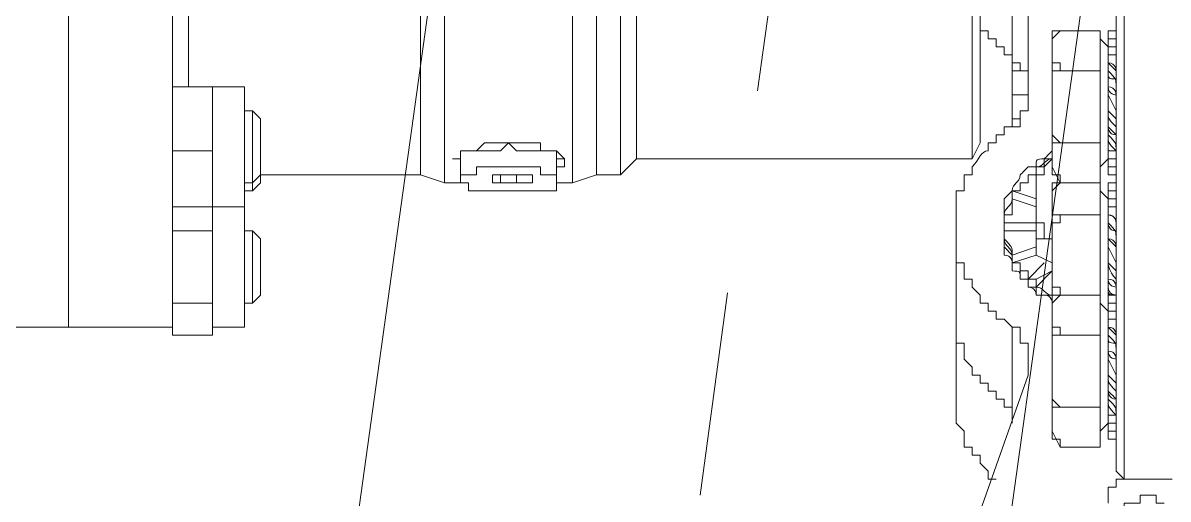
# Model space of a CAD drawing. Header units: millimetres. Extents: x 25083 to 52777, y 24772 to 45779.
# Drawn here: x 49482.3 to 49535.5, y 36118.7 to 36140.8 of the extents above; entities that cross this region are included whole.
import ezdxf

# ---------------------------------------------------------------- set-up
doc = ezdxf.new("R2010")
doc.units = ezdxf.units.MM
doc.layers.add('小车', color=7, linetype='Continuous')

# ---------------------------------------------------------------- blocks, each defined once
blk = doc.blocks.new('zw$D2F4')
at = {"color": 7, "lineweight": 5}
for points in [[(643.565, 336.451), (643.565, 239.155)], [(643.194, 336.08), (643.194, 239.527)], [(594.546, 329.395), (594.546, 246.211)], [(599.373, 246.211), (599.373, 329.395)], [(612, 322.711), (612, 252.895)], [(617.941, 252.895), (617.941, 322.711)], [(610.886, 253.267), (610.886, 321.968)], [(619.055, 321.968), (619.055, 253.267)], [(620.17, 253.267), (620.17, 321.968)], [(620.912, 321.597), (620.912, 254.01)], [(636.509, 254.01), (636.509, 321.597)], [(636.881, 254.752), (636.881, 320.854)], [(638.366, 258.837), (638.366, 266.636)], [(600.116, 265.522), (600.116, 257.352)], [(639.109, 265.15), (639.109, 256.609)], [(636.881, 259.951), (637.252, 259.951), (637.252, 259.58), (637.623, 259.58), (637.623, 259.209), (637.995, 259.209), (637.995, 258.837), (638.366, 258.837)], [(640.223, 259.58), (640.594, 259.951)], [(640.223, 259.209), (640.223, 259.951), (640.594, 259.951)], [(640.223, 259.58), (640.223, 253.638)], [(640.594, 259.951), (642.451, 259.951)], [(642.451, 252.895), (642.451, 259.951)], [(642.822, 259.209), (642.451, 259.58)], [(642.822, 259.951), (642.822, 259.58)], [(642.822, 253.267), (642.822, 259.951)], [(642.822, 259.951), (642.822, 259.58)], [(642.822, 259.951), (642.822, 259.58)], [(642.822, 259.58), (642.822, 259.209)], [(642.822, 259.58), (642.822, 259.209), (643.194, 259.209)], [(642.822, 259.58), (643.194, 259.58)], [(642.822, 259.58), (643.194, 259.58)], [(640.594, 258.094), (640.594, 258.466), (640.223, 258.466), (640.223, 259.209)], [(642.822, 259.209), (642.822, 258.837)], [(642.822, 259.209), (642.822, 258.837), (643.194, 258.837), (643.194, 258.466)], [(642.822, 259.209), (642.822, 258.837), (643.194, 258.837), (643.194, 258.466)], [(642.822, 259.209), (643.194, 259.209)], [(638.366, 258.837), (638.366, 258.466), (638.737, 258.466), (638.737, 258.094), (639.109, 258.094), (639.109, 257.723)], [(638.737, 258.466), (638.366, 258.466)], [(638.366, 255.495), (638.366, 258.466)], [(638.737, 258.094), (638.366, 258.094)], [(640.223, 256.609), (640.223, 258.094), (640.594, 258.094)], [(640.594, 258.094), (642.451, 258.094)], [(601.23, 257.352), (599.373, 257.352)], [(599.373, 257.352), (599.373, 255.866)], [(602.716, 257.352), (601.23, 257.352)], [(601.23, 257.352), (601.23, 246.211)], [(601.23, 257.352), (601.23, 255.866)], [(602.716, 246.211), (602.716, 257.352)], [(639.109, 256.98), (638.366, 256.98)], [(642.822, 256.98), (643.194, 256.238)], [(642.822, 256.98), (643.194, 256.238)], [(638.366, 255.495), (638.737, 255.495), (638.737, 256.238), (639.109, 256.238), (639.109, 256.609)], [(640.594, 254.752), (640.223, 255.124), (640.223, 256.609)], [(642.822, 256.609), (642.822, 256.238)], [(643.194, 256.609), (643.194, 256.238)], [(599.373, 255.866), (599.373, 254.381)], [(601.23, 255.866), (601.23, 254.381)], [(602.716, 256.238), (603.087, 256.238)], [(603.458, 255.866), (603.087, 256.238)], [(603.087, 252.524), (603.087, 256.238)], [(603.458, 252.895), (603.458, 255.866)], [(638.737, 255.866), (638.366, 255.866)], [(643.194, 255.495), (643.194, 255.866)], [(637.252, 254.381), (637.252, 254.752), (637.623, 254.752), (637.623, 255.124), (637.995, 255.124), (637.995, 255.495), (638.366, 255.495)], [(601.23, 254.381), (599.373, 254.381)], [(599.373, 254.381), (599.373, 252.895)], [(601.23, 254.381), (601.23, 252.895)], [(612.371, 254.01), (612.742, 254.01), (612.742, 254.381)], [(612.742, 254.381), (613.485, 254.381), (613.856, 254.752), (614.97, 254.752)], [(612.742, 254.381), (612.742, 254.01)], [(613.485, 254.381), (612.742, 254.381), (612.742, 254.01)], [(614.97, 254.752), (614.599, 254.381), (613.485, 254.381)], [(616.456, 254.381), (615.342, 254.381), (614.97, 254.752)], [(614.97, 254.752), (616.456, 254.752), (616.456, 254.381), (617.199, 254.381)], [(617.199, 254.01), (617.199, 254.381), (616.456, 254.381)], [(617.199, 254.381), (617.199, 254.01)], [(617.199, 254.381), (617.57, 254.01)], [(636.881, 254.752), (636.509, 254.01)], [(640.223, 254.01), (640.223, 254.752), (640.594, 254.752)], [(640.594, 254.752), (642.451, 254.752)], [(642.822, 254.381), (643.194, 254.381), (643.194, 254.01)], [(642.822, 254.381), (642.822, 254.01), (643.194, 254.01)], [(643.194, 254.381), (643.194, 254.752)], [(612.742, 253.638), (612.742, 254.01), (612.371, 254.01)], [(612.742, 252.895), (612.742, 254.01)], [(617.199, 252.895), (617.199, 254.01)], [(617.57, 254.01), (617.57, 253.638), (617.199, 253.638)], [(617.57, 254.01), (617.199, 254.01)], [(620.912, 254.01), (620.17, 253.267)], [(636.509, 254.01), (620.912, 254.01)], [(640.223, 254.01), (639.852, 254.01), (639.852, 253.638), (639.48, 253.638)], [(639.48, 252.153), (639.48, 253.267), (639.852, 253.267), (639.852, 253.638), (640.223, 254.01)], [(640.223, 253.638), (640.223, 254.01)], [(642.822, 254.01), (642.451, 253.638)], [(642.822, 254.01), (643.194, 254.01), (643.194, 253.638)], [(642.822, 254.01), (642.822, 253.638), (643.194, 253.638)], [(603.458, 253.267), (603.087, 252.895)], [(610.886, 253.267), (603.458, 253.267)], [(610.886, 253.267), (612, 252.895)], [(612.742, 252.895), (612.742, 253.267), (613.485, 253.267), (613.485, 253.638), (613.856, 253.638), (614.97, 253.638)], [(614.599, 253.267), (614.228, 253.267)], [(614.228, 253.267), (614.228, 252.895)], [(614.599, 253.267), (614.599, 252.895)], [(614.97, 253.267), (614.599, 253.267)], [(614.97, 253.638), (616.456, 253.638), (616.456, 253.267), (617.199, 253.267), (617.199, 252.895)], [(615.342, 253.267), (614.97, 253.267)], [(615.342, 253.267), (615.342, 252.895)], [(615.713, 253.267), (615.342, 253.267)], [(616.085, 253.267), (615.713, 253.267)], [(616.085, 252.895), (616.085, 253.267)], [(619.055, 253.267), (617.941, 252.895)], [(620.17, 253.267), (619.055, 253.267)], [(635.767, 251.039), (635.767, 252.524), (636.138, 252.524), (636.138, 253.267), (636.509, 253.267), (636.509, 253.638)], [(638.366, 252.524), (638.737, 252.524), (638.737, 252.895), (639.109, 252.895), (639.109, 253.267)], [(639.109, 253.267), (639.48, 253.267)], [(639.48, 249.553), (639.48, 253.638)], [(640.223, 253.638), (640.594, 252.895)], [(640.594, 252.895), (640.594, 253.267), (640.223, 253.267), (640.223, 253.638)], [(642.822, 253.638), (643.194, 253.638), (643.194, 253.267)], [(642.822, 253.638), (643.194, 253.638)], [(643.194, 253.267), (643.194, 253.638)], [(599.373, 252.895), (599.373, 251.781)], [(601.23, 252.895), (601.23, 251.781)], [(602.716, 252.895), (603.087, 252.895)], [(603.458, 252.895), (603.087, 252.524)], [(612.742, 252.895), (612, 252.895)], [(614.97, 252.524), (613.114, 252.524), (613.114, 252.895), (612.742, 252.895)], [(614.228, 252.895), (614.599, 252.895)], [(614.228, 252.895), (614.599, 252.895)], [(614.599, 252.895), (614.97, 252.895)], [(614.599, 252.895), (614.97, 252.895)], [(617.199, 252.895), (617.199, 252.524), (616.456, 252.524), (616.085, 252.524), (614.97, 252.524)], [(614.97, 252.895), (615.342, 252.895)], [(614.97, 252.895), (615.342, 252.895)], [(615.342, 252.895), (616.085, 252.895)], [(615.342, 252.895), (616.085, 252.895)], [(617.941, 252.895), (617.199, 252.895)], [(640.223, 252.524), (640.594, 252.895)], [(640.223, 252.153), (640.223, 252.895), (640.594, 252.895)], [(640.594, 252.895), (642.451, 252.895)], [(640.594, 252.895), (642.451, 252.895)], [(642.451, 240.641), (642.451, 252.895)], [(642.822, 241.012), (642.822, 252.895)], [(642.822, 252.895), (642.822, 252.524)], [(643.194, 252.895), (643.194, 252.524)], [(602.716, 252.524), (603.087, 252.524)], [(638.366, 252.524), (637.995, 252.153), (637.995, 251.039)], [(637.995, 251.039), (637.995, 251.41), (638.366, 251.41), (638.366, 252.153)], [(639.48, 252.153), (638.366, 252.524)], [(638.366, 252.153), (639.48, 251.781)], [(638.366, 252.153), (639.48, 251.781)], [(640.223, 250.296), (639.852, 250.296), (639.852, 251.039), (639.48, 251.039), (639.48, 251.781), (639.48, 252.153)], [(640.223, 252.524), (640.223, 241.383)], [(640.594, 251.41), (640.223, 251.41), (640.223, 252.153)], [(642.822, 252.153), (642.451, 252.524)], [(642.822, 252.524), (642.822, 252.153)], [(642.822, 252.524), (642.822, 252.153), (643.194, 252.153)], [(642.822, 252.524), (643.194, 252.524)], [(642.822, 252.524), (643.194, 252.524)], [(642.822, 252.524), (642.822, 252.153), (643.194, 252.153)], [(642.822, 252.153), (642.822, 251.781)], [(642.822, 252.153), (642.822, 251.781), (643.194, 251.781)], [(642.822, 252.153), (642.822, 251.781), (643.194, 251.781), (643.194, 251.41)], [(601.23, 251.781), (599.373, 251.781)], [(601.23, 251.781), (599.373, 251.781)], [(602.716, 251.781), (601.23, 251.781)], [(599.373, 251.41), (599.373, 250.667)], [(601.23, 251.41), (601.23, 250.667)], [(640.223, 249.553), (640.223, 251.039), (640.594, 251.039), (640.594, 251.41)], [(640.594, 251.41), (642.451, 251.41)], [(601.23, 250.667), (599.373, 250.667)], [(599.373, 250.667), (599.373, 249.182)], [(601.23, 250.667), (601.23, 249.182)], [(602.716, 250.667), (603.087, 250.667)], [(603.458, 250.296), (603.087, 250.667)], [(603.087, 247.325), (603.087, 250.667)], [(635.767, 243.24), (635.767, 251.039)], [(638.366, 246.211), (637.995, 246.582), (637.623, 246.582), (637.623, 246.954), (637.252, 246.954), (637.252, 247.325), (636.881, 247.325), (636.881, 247.696), (636.509, 248.068), (636.509, 248.439), (636.138, 248.439), (636.138, 249.182), (635.767, 249.182), (635.767, 251.039)], [(637.995, 251.039), (639.48, 251.039)], [(639.48, 251.039), (637.995, 251.039)], [(637.995, 251.039), (637.995, 249.553)], [(639.48, 250.667), (637.995, 250.667)], [(640.223, 250.296), (639.48, 250.296), (639.48, 250.667)], [(643.194, 250.667), (643.194, 250.296)], [(603.458, 247.696), (603.458, 250.296)], [(637.995, 250.296), (637.995, 249.925), (638.366, 249.553), (638.366, 249.182)], [(638.366, 249.553), (639.48, 249.925)], [(639.48, 249.925), (638.366, 249.553)], [(638.366, 249.182), (639.48, 249.553)], [(638.737, 248.811), (638.737, 249.182), (638.366, 249.182), (638.366, 249.553)], [(638.737, 248.811), (638.737, 249.182), (638.366, 249.182), (638.366, 249.553)], [(640.223, 249.182), (639.48, 249.553)], [(640.594, 247.696), (640.594, 248.068), (640.223, 248.068), (640.223, 249.553)], [(642.822, 249.925), (643.194, 249.182)], [(642.822, 249.925), (643.194, 249.182)], [(642.822, 249.925), (642.822, 249.553)], [(642.822, 249.553), (642.822, 249.182)], [(643.194, 249.925), (643.194, 249.553)], [(643.194, 249.553), (643.194, 249.182)], [(599.373, 249.182), (599.373, 247.325)], [(601.23, 249.182), (601.23, 247.325)], [(639.109, 248.439), (639.109, 248.811), (638.737, 248.811), (638.737, 249.182), (638.366, 249.182)], [(639.852, 249.182), (639.109, 248.439)], [(639.109, 248.439), (638.737, 248.439), (638.737, 248.811)], [(639.109, 248.439), (638.737, 248.439), (638.737, 248.811)], [(639.48, 248.068), (640.223, 248.811)], [(639.48, 248.439), (640.223, 248.811)], [(643.194, 248.439), (643.194, 248.811)], [(639.48, 247.696), (639.48, 248.068), (639.109, 248.068)], [(601.23, 247.325), (599.373, 247.325)], [(599.373, 247.325), (599.373, 246.582)], [(601.23, 247.325), (601.23, 246.582)], [(602.716, 247.325), (603.087, 247.325)], [(603.458, 247.696), (603.087, 247.325)], [(640.223, 247.325), (640.594, 247.696)], [(640.223, 247.325), (640.223, 247.696), (640.594, 247.696)], [(640.223, 246.954), (640.223, 247.696), (640.594, 247.696)], [(640.594, 247.696), (642.451, 247.696)], [(640.594, 247.696), (642.451, 247.696)], [(642.822, 246.954), (642.451, 247.325)], [(642.822, 247.696), (642.822, 247.325)], [(642.822, 247.696), (642.822, 247.325)], [(642.822, 247.696), (642.822, 247.325)], [(642.822, 247.325), (642.822, 246.954)], [(642.822, 247.325), (642.822, 246.954), (643.194, 246.954)], [(642.822, 247.325), (643.194, 247.325)], [(642.822, 247.325), (643.194, 247.325)], [(643.194, 247.325), (643.194, 246.954)], [(635.767, 246.954), (635.767, 245.468), (636.138, 245.468), (636.138, 244.726), (636.509, 244.354), (636.509, 243.983), (636.881, 243.983), (636.881, 243.611), (637.252, 243.611), (637.252, 243.24), (637.623, 243.24), (637.623, 242.869), (637.995, 242.869), (637.995, 242.497), (638.366, 242.497)], [(640.594, 245.84), (640.594, 246.211), (640.223, 246.211), (640.223, 246.954)], [(642.822, 246.954), (642.822, 246.582)], [(642.822, 246.954), (642.822, 246.582), (643.194, 246.582), (643.194, 246.211)], [(642.822, 246.954), (643.194, 246.954)], [(599.373, 246.582), (599.373, 246.211)], [(601.23, 246.582), (601.23, 246.211)], [(642.822, 246.582), (643.194, 246.582), (643.194, 246.211)], [(599.373, 246.211), (590.089, 246.211)], [(599.373, 246.211), (599.373, 245.84)], [(599.373, 246.211), (599.373, 245.84)], [(601.23, 245.84), (599.373, 245.84)], [(602.716, 246.211), (601.23, 246.211)], [(601.23, 246.211), (601.23, 245.84)], [(601.23, 246.211), (601.23, 245.84)], [(636.138, 244.726), (636.138, 245.468), (635.767, 245.468), (635.767, 246.211)], [(638.366, 241.755), (638.366, 246.211)], [(639.109, 245.097), (639.109, 245.468), (638.737, 245.468), (638.737, 246.211), (638.366, 246.211)], [(640.223, 244.354), (640.223, 245.84), (640.594, 245.84)], [(640.594, 245.84), (642.451, 245.84)], [(642.822, 245.84), (642.822, 245.468)], [(637.252, 243.611), (636.881, 243.611), (636.881, 243.983), (636.509, 243.983), (636.509, 244.354), (636.138, 244.726)], [(639.109, 245.097), (639.109, 243.983)], [(642.822, 244.726), (643.194, 243.983)], [(642.822, 244.726), (643.194, 243.983)], [(640.594, 242.497), (640.223, 242.869), (640.223, 244.354)], [(642.822, 244.354), (642.822, 243.983)], [(643.194, 244.354), (643.194, 243.983)], [(636.881, 237.67), (639.109, 243.983)], [(638.366, 242.497), (637.995, 242.497), (637.995, 242.869), (637.623, 242.869), (637.623, 243.24), (637.252, 243.24), (637.252, 243.611)], [(643.194, 243.24), (643.194, 243.611)], [(635.767, 243.24), (635.767, 241.755), (636.138, 241.383), (636.138, 240.641), (636.509, 240.641), (636.509, 240.269), (636.881, 240.269), (636.881, 239.898), (637.252, 239.527), (637.252, 239.155), (637.623, 239.155)], [(640.223, 241.755), (640.223, 242.497), (640.594, 242.497)], [(640.594, 242.497), (642.451, 242.497)], [(642.822, 242.126), (643.194, 242.126), (643.194, 241.755)], [(642.822, 242.126), (642.822, 241.755), (643.194, 241.755)], [(643.194, 242.126), (643.194, 242.497)], [(640.223, 241.383), (640.223, 241.755)], [(642.822, 241.755), (642.451, 241.383)], [(642.822, 241.755), (643.194, 241.755), (643.194, 241.383)], [(642.822, 241.755), (642.822, 241.383), (643.194, 241.383)], [(640.223, 241.383), (640.594, 240.641)], [(640.594, 240.641), (640.594, 241.012), (640.223, 241.012), (640.223, 241.383)], [(642.822, 241.383), (643.194, 241.383), (643.194, 241.012)], [(642.822, 241.383), (643.194, 241.383)], [(642.822, 241.383), (642.822, 241.012)], [(643.194, 241.012), (643.194, 241.383)], [(643.194, 241.383), (643.194, 241.012)], [(640.594, 240.641), (642.451, 240.641)], [(643.565, 239.155), (643.194, 239.527)], [(643.565, 239.155), (643.194, 239.155), (643.194, 238.784), (642.822, 238.784), (642.822, 238.041)], [(643.565, 239.155), (645.793, 239.155)], [(643.194, 237.67), (643.565, 237.67), (643.565, 238.041), (644.308, 238.041), (644.308, 238.412), (644.679, 238.412), (645.051, 238.412), (645.051, 238.041), (645.422, 238.041)]]:
    blk.add_lwpolyline(points, dxfattribs=at)
for points in [[(642.822, 259.951), (642.822, 259.951), (642.822, 259.951), (642.822, 259.951)], [(643.194, 259.951), (642.822, 259.951), (642.822, 259.951), (642.822, 259.951)], [(642.822, 259.209), (642.822, 259.209), (642.822, 259.58), (642.822, 259.58)], [(642.822, 259.58), (642.822, 259.58), (642.822, 259.58), (642.822, 259.58)], [(642.822, 259.58), (642.822, 259.58), (642.822, 259.58), (642.822, 259.58)], [(642.822, 259.58), (642.822, 259.58), (642.822, 259.58), (642.822, 259.58)], [(643.194, 259.58), (642.822, 259.58), (642.822, 259.58), (642.822, 259.58)], [(643.194, 259.58), (643.194, 259.58), (643.194, 259.58), (642.822, 259.58)], [(643.194, 259.951), (643.194, 259.951), (643.194, 259.951), (643.194, 259.951)], [(643.194, 259.58), (643.194, 259.58), (643.194, 259.58), (643.194, 259.58)], [(643.194, 259.58), (643.194, 259.58), (643.194, 259.58), (643.194, 259.58)], [(643.194, 259.58), (643.194, 259.58), (643.194, 259.58), (643.194, 259.58)], [(642.822, 259.209), (642.822, 259.209), (642.822, 259.209), (642.822, 259.209)], [(643.194, 259.209), (643.194, 259.209), (643.194, 259.209), (643.194, 259.209)], [(642.822, 258.837), (642.822, 258.837), (642.822, 258.837), (642.822, 258.837)], [(642.822, 258.837), (642.822, 258.837), (642.822, 258.837), (642.822, 258.837)], [(642.822, 258.837), (642.822, 258.837), (642.822, 258.837), (642.822, 258.837)], [(643.194, 258.837), (643.194, 258.837), (643.194, 258.837), (643.194, 258.837)], [(643.194, 258.837), (643.194, 258.837), (643.194, 258.837), (643.194, 258.837)], [(643.194, 258.094), (643.194, 258.094), (643.194, 258.466), (642.822, 258.466)], [(643.194, 258.094), (643.194, 258.094), (642.822, 258.466), (642.822, 258.466)], [(642.822, 258.466), (642.822, 258.466), (642.822, 258.466), (642.822, 258.466)], [(643.194, 257.352), (643.194, 257.723), (643.194, 257.723), (642.822, 258.094)], [(643.194, 257.723), (642.822, 257.723), (642.822, 257.723), (642.822, 258.094)], [(642.822, 257.723), (642.822, 257.723), (642.822, 258.094), (642.822, 258.094)], [(642.822, 258.094), (642.822, 258.094), (642.822, 258.094), (642.822, 258.094)], [(643.194, 258.466), (643.194, 258.466), (643.194, 258.466), (643.194, 258.466)], [(643.194, 258.094), (643.194, 258.094), (643.194, 257.723), (643.194, 257.723)], [(642.822, 257.723), (642.822, 257.723), (642.822, 257.723), (642.822, 257.723)], [(643.194, 257.352), (643.194, 257.723), (643.194, 257.723), (643.194, 257.723)], [(643.194, 257.723), (643.194, 257.723), (643.194, 257.723), (643.194, 257.723)], [(643.194, 256.98), (643.194, 256.98), (642.822, 256.98), (642.822, 257.352)], [(643.194, 256.98), (643.194, 256.98), (643.194, 257.352), (642.822, 257.352)], [(642.822, 257.352), (642.822, 257.352), (642.822, 257.352), (642.822, 257.352)], [(643.194, 257.352), (643.194, 257.352), (643.194, 257.352), (643.194, 257.352)], [(642.822, 256.238), (642.822, 256.238), (643.194, 255.866), (643.194, 255.866)], [(642.822, 256.238), (642.822, 255.866), (642.822, 255.866), (643.194, 255.495)], [(643.194, 255.866), (643.194, 255.866), (643.194, 255.495), (643.194, 255.495)], [(642.822, 255.495), (642.822, 255.495), (642.822, 255.495), (642.822, 255.495)], [(642.822, 255.495), (642.822, 255.495), (642.822, 255.495), (642.822, 255.495)], [(642.822, 255.495), (642.822, 255.495), (642.822, 255.495), (642.822, 255.124)], [(642.822, 255.495), (642.822, 255.495), (642.822, 255.124), (643.194, 255.124)], [(642.822, 255.495), (643.194, 255.124), (643.194, 255.124), (643.194, 255.124)], [(643.194, 255.124), (643.194, 255.495), (643.194, 255.495), (643.194, 255.495)], [(642.822, 255.124), (642.822, 254.752), (642.822, 254.752), (643.194, 254.381)], [(642.822, 255.124), (643.194, 254.752), (643.194, 254.752), (643.194, 254.381)], [(642.822, 255.124), (642.822, 255.124), (642.822, 255.124), (642.822, 255.124)], [(643.194, 255.124), (643.194, 255.124), (643.194, 255.124), (643.194, 255.124)], [(643.194, 255.124), (643.194, 255.124), (643.194, 255.124), (643.194, 255.124)], [(612.742, 254.381), (612.742, 254.381), (612.742, 254.381), (612.742, 254.381)], [(613.485, 254.381), (613.485, 254.381), (613.485, 254.381), (613.485, 254.381)], [(616.456, 254.381), (616.456, 254.381), (616.456, 254.381), (616.456, 254.381)], [(617.199, 254.381), (617.199, 254.381), (617.199, 254.381), (617.199, 254.381)], [(637.252, 254.381), (636.881, 254.381), (636.881, 254.01), (636.509, 253.638)], [(640.223, 254.381), (639.852, 254.01), (639.852, 254.01), (639.852, 254.01)], [(640.223, 254.381), (640.223, 254.381), (640.223, 254.381), (640.223, 254.381)], [(642.822, 254.381), (642.822, 254.381), (642.822, 254.381), (642.822, 254.381)], [(642.822, 254.01), (642.822, 254.01), (642.822, 254.01), (642.822, 254.381)], [(642.822, 254.381), (642.822, 254.381), (642.822, 254.381), (642.822, 254.381)], [(643.194, 254.381), (643.194, 254.381), (643.194, 254.381), (643.194, 254.381)], [(643.194, 254.381), (643.194, 254.01), (643.194, 254.01), (643.194, 254.01)], [(643.194, 254.381), (643.194, 254.381), (643.194, 254.381), (643.194, 254.381)], [(639.852, 254.01), (639.48, 254.01), (639.48, 254.01), (639.48, 253.638)], [(640.223, 254.01), (639.852, 254.01), (639.852, 253.638), (639.48, 253.638)], [(640.223, 254.01), (640.223, 254.01), (640.223, 254.01), (640.223, 254.01)], [(640.223, 254.01), (640.223, 254.01), (640.223, 254.01), (640.223, 254.01)], [(642.822, 254.01), (642.822, 254.01), (642.822, 254.01), (642.822, 254.01)], [(643.194, 254.01), (643.194, 254.01), (643.194, 254.01), (643.194, 254.01)], [(614.228, 253.267), (614.228, 252.895), (614.228, 252.895), (614.228, 252.895)], [(614.228, 253.267), (614.228, 253.267), (614.228, 253.267), (614.228, 253.267)], [(614.228, 253.267), (614.228, 253.267), (614.228, 253.267), (614.228, 253.267)], [(615.713, 253.267), (615.713, 253.267), (615.713, 253.267), (615.713, 253.267)], [(616.085, 252.895), (616.085, 252.895), (616.085, 252.895), (616.085, 253.267)], [(616.085, 253.267), (616.085, 253.267), (616.085, 253.267), (616.085, 253.267)], [(638.737, 253.267), (638.737, 252.895), (638.366, 252.895), (638.366, 252.524)], [(639.109, 253.638), (638.737, 253.267), (638.737, 253.267), (638.737, 253.267)], [(639.48, 253.638), (639.48, 253.638), (639.109, 253.638), (639.109, 253.638)], [(639.109, 253.638), (639.109, 253.638), (639.109, 253.638), (639.109, 253.638)], [(639.48, 253.267), (639.109, 253.267), (639.109, 253.267), (639.109, 253.267)], [(642.822, 253.638), (642.822, 253.638), (642.822, 253.638), (642.822, 253.638)], [(642.822, 253.638), (642.822, 253.638), (642.822, 253.638), (642.822, 253.638)], [(642.822, 253.267), (642.822, 253.267), (642.822, 253.267), (643.194, 253.267)], [(642.822, 253.267), (642.822, 253.267), (643.194, 253.267), (643.194, 253.267)], [(642.822, 253.267), (642.822, 253.267), (643.194, 253.267), (643.194, 253.267)], [(642.822, 253.267), (642.822, 253.267), (642.822, 253.267), (642.822, 253.267)], [(642.822, 253.267), (642.822, 253.267), (642.822, 253.267), (643.194, 253.267)], [(643.194, 253.638), (643.194, 253.638), (643.194, 253.638), (643.194, 253.638)], [(643.194, 253.638), (643.194, 253.638), (643.194, 253.638), (643.194, 253.638)], [(643.194, 253.638), (643.194, 253.638), (643.194, 253.267), (643.194, 253.267)], [(643.194, 253.267), (643.194, 253.267), (643.194, 253.267), (643.194, 253.267)], [(643.194, 253.267), (643.194, 253.267), (643.194, 253.267), (643.194, 253.267)], [(643.194, 253.267), (643.194, 253.267), (643.194, 253.267), (643.194, 253.267)], [(643.194, 253.267), (643.194, 253.267), (643.194, 253.267), (643.194, 253.267)], [(643.194, 252.895), (643.194, 252.895), (643.194, 252.895), (642.822, 252.895)], [(642.822, 252.895), (642.822, 252.895), (642.822, 252.895), (642.822, 252.895)], [(643.194, 252.895), (642.822, 252.895), (642.822, 252.895), (642.822, 252.895)], [(643.194, 252.895), (643.194, 252.895), (643.194, 252.895), (643.194, 252.895)], [(638.366, 252.153), (638.366, 251.781), (637.995, 251.781), (637.995, 251.41)], [(638.366, 252.524), (638.366, 252.524), (638.366, 252.153), (638.366, 252.153)], [(638.366, 252.524), (638.366, 252.524), (638.366, 252.153), (638.366, 252.153)], [(638.366, 252.153), (638.366, 252.153), (638.366, 252.153), (638.366, 252.153)], [(638.366, 252.153), (638.366, 252.153), (638.366, 252.153), (638.366, 252.153)], [(638.366, 252.153), (638.366, 252.153), (638.366, 252.153), (638.366, 252.153)], [(642.822, 252.524), (642.822, 252.524), (642.822, 252.524), (642.822, 252.524)], [(642.822, 252.524), (642.822, 252.524), (642.822, 252.524), (642.822, 252.524)], [(642.822, 252.524), (642.822, 252.524), (642.822, 252.524), (642.822, 252.524)], [(642.822, 252.524), (642.822, 252.524), (642.822, 252.524), (642.822, 252.524)], [(643.194, 252.524), (642.822, 252.524), (642.822, 252.524), (642.822, 252.524)], [(642.822, 251.781), (642.822, 251.781), (642.822, 251.781), (642.822, 252.153)], [(642.822, 252.153), (642.822, 252.153), (642.822, 252.153), (642.822, 252.153)], [(643.194, 252.524), (643.194, 252.524), (643.194, 252.524), (643.194, 252.524)], [(643.194, 252.524), (643.194, 252.524), (643.194, 252.524), (643.194, 252.524)], [(643.194, 252.524), (643.194, 252.524), (643.194, 252.524), (643.194, 252.524)], [(643.194, 252.153), (643.194, 251.781), (643.194, 251.781), (643.194, 251.781)], [(643.194, 252.153), (643.194, 252.153), (643.194, 252.153), (643.194, 252.153)], [(599.373, 251.781), (599.373, 251.781), (599.373, 251.41), (599.373, 251.41)], [(601.23, 251.41), (601.23, 251.41), (601.23, 251.781), (601.23, 251.781)], [(642.822, 251.781), (642.822, 251.781), (642.822, 251.781), (642.822, 251.781)], [(642.822, 251.781), (642.822, 251.781), (642.822, 251.781), (642.822, 251.781)], [(643.194, 251.781), (643.194, 251.781), (643.194, 251.781), (643.194, 251.781)], [(643.194, 251.41), (643.194, 251.41), (643.194, 251.781), (643.194, 251.781)], [(637.995, 251.41), (637.995, 251.41), (637.995, 251.039), (637.995, 251.039)], [(643.194, 251.039), (643.194, 251.039), (643.194, 251.41), (642.822, 251.41)], [(643.194, 251.039), (643.194, 251.41), (642.822, 251.41), (642.822, 251.41)], [(642.822, 251.41), (642.822, 251.41), (642.822, 251.41), (642.822, 251.41)], [(637.995, 251.039), (637.995, 251.039), (637.995, 251.039), (637.995, 251.039)], [(637.995, 251.039), (637.995, 250.667), (637.995, 250.667), (637.995, 250.667)], [(637.995, 250.667), (637.995, 250.667), (637.995, 250.296), (637.995, 250.296)], [(637.995, 250.667), (637.995, 250.667), (637.995, 250.296), (637.995, 250.296)], [(637.995, 250.667), (637.995, 250.667), (637.995, 250.667), (637.995, 250.667)], [(637.995, 250.667), (637.995, 250.667), (637.995, 250.667), (637.995, 250.667)], [(637.995, 250.667), (637.995, 250.667), (637.995, 250.296), (637.995, 250.296)], [(643.194, 250.296), (643.194, 250.667), (643.194, 250.667), (642.822, 251.039)], [(643.194, 250.667), (642.822, 250.667), (642.822, 251.039), (642.822, 251.039)], [(642.822, 250.667), (642.822, 250.667), (642.822, 251.039), (642.822, 251.039)], [(642.822, 251.039), (642.822, 251.039), (642.822, 251.039), (642.822, 251.039)], [(642.822, 250.667), (642.822, 250.667), (642.822, 250.667), (642.822, 250.667)], [(643.194, 251.039), (643.194, 251.039), (643.194, 250.667), (643.194, 250.667)], [(643.194, 250.667), (643.194, 250.667), (643.194, 250.667), (643.194, 250.667)], [(643.194, 250.667), (643.194, 250.667), (643.194, 250.667), (643.194, 250.667)], [(637.995, 250.296), (637.995, 250.296), (637.995, 250.296), (637.995, 250.296)], [(637.995, 250.296), (637.995, 250.296), (637.995, 250.296), (637.995, 250.296)], [(637.995, 250.296), (637.995, 250.296), (637.995, 250.296), (637.995, 250.296)], [(637.995, 250.296), (637.995, 249.925), (638.366, 249.925), (638.366, 249.553)], [(637.995, 250.296), (637.995, 249.925), (638.366, 249.925), (638.366, 249.553)], [(637.995, 250.296), (637.995, 250.296), (637.995, 250.296), (637.995, 250.296)], [(637.995, 250.296), (637.995, 250.296), (637.995, 250.296), (637.995, 250.296)], [(637.995, 250.296), (637.995, 250.296), (637.995, 250.296), (637.995, 250.296)], [(637.995, 250.296), (637.995, 250.296), (637.995, 250.296), (637.995, 250.296)], [(637.995, 250.296), (637.995, 250.296), (637.995, 250.296), (637.995, 250.296)], [(637.995, 250.296), (637.995, 250.296), (637.995, 250.296), (637.995, 250.296)], [(637.995, 250.296), (637.995, 250.296), (637.995, 250.296), (637.995, 250.296)], [(637.995, 250.296), (637.995, 250.296), (637.995, 250.296), (637.995, 250.296)], [(637.995, 250.296), (637.995, 250.296), (637.995, 250.296), (637.995, 250.296)], [(637.995, 250.296), (638.366, 249.925), (638.366, 249.925), (638.366, 249.553)], [(643.194, 249.925), (643.194, 249.925), (642.822, 250.296), (642.822, 250.296)], [(643.194, 249.925), (643.194, 249.925), (643.194, 250.296), (642.822, 250.296)], [(642.822, 250.296), (642.822, 250.296), (642.822, 250.296), (642.822, 250.296)], [(643.194, 250.296), (643.194, 250.296), (643.194, 250.296), (643.194, 250.296)], [(637.995, 249.553), (638.366, 249.553), (638.366, 249.182), (638.366, 249.182)], [(637.995, 249.553), (637.995, 249.553), (637.995, 249.553), (637.995, 249.553)], [(637.995, 249.553), (637.995, 249.553), (637.995, 249.553), (637.995, 249.553)], [(638.366, 249.553), (638.366, 249.553), (638.366, 249.553), (638.366, 249.553)], [(638.366, 249.553), (638.366, 249.553), (638.366, 249.553), (638.366, 249.553)], [(638.366, 249.553), (638.366, 249.553), (638.366, 249.553), (638.366, 249.553)], [(638.366, 249.553), (638.366, 249.553), (638.366, 249.553), (638.366, 249.553)], [(638.366, 249.553), (638.366, 249.553), (638.366, 249.553), (638.366, 249.553)], [(638.366, 249.553), (638.366, 249.553), (638.366, 249.553), (638.366, 249.553)], [(638.366, 249.553), (638.366, 249.553), (638.366, 249.553), (638.366, 249.553)], [(638.366, 249.553), (638.366, 249.553), (638.366, 249.553), (638.366, 249.553)], [(638.366, 249.553), (638.366, 249.553), (638.366, 249.553), (638.366, 249.553)], [(638.366, 249.553), (638.366, 249.553), (638.366, 249.553), (638.366, 249.553)], [(638.366, 249.553), (638.366, 249.553), (638.366, 249.182), (638.366, 249.182)], [(638.366, 249.553), (638.366, 249.553), (638.366, 249.553), (638.366, 249.553)], [(638.366, 249.182), (638.366, 249.182), (638.366, 249.182), (638.366, 249.182)], [(638.366, 249.182), (638.366, 249.182), (638.366, 249.182), (638.366, 248.811)], [(638.366, 249.182), (638.366, 249.182), (638.366, 249.182), (638.366, 249.182)], [(642.822, 249.182), (642.822, 249.182), (643.194, 248.811), (643.194, 248.811)], [(642.822, 249.182), (642.822, 249.182), (642.822, 248.811), (643.194, 248.439)], [(638.366, 248.811), (638.737, 248.811), (638.737, 248.811), (638.737, 248.439)], [(638.366, 248.811), (638.366, 248.811), (638.366, 248.811), (638.366, 248.811)], [(638.366, 248.811), (638.366, 248.811), (638.366, 248.811), (638.366, 248.811)], [(638.366, 248.811), (638.366, 248.811), (638.366, 248.811), (638.366, 248.811)], [(638.737, 248.811), (638.737, 248.811), (638.737, 248.811), (638.737, 248.811)], [(638.737, 248.811), (638.737, 248.811), (638.737, 248.811), (638.737, 248.811)], [(638.737, 248.811), (638.737, 248.811), (638.737, 248.811), (638.737, 248.811)], [(638.737, 248.811), (638.737, 248.811), (638.737, 248.811), (638.737, 248.811)], [(638.737, 248.811), (638.737, 248.811), (638.737, 248.811), (638.737, 248.811)], [(638.737, 248.811), (638.737, 248.811), (638.737, 248.811), (638.737, 248.811)], [(638.737, 248.811), (638.737, 248.811), (638.737, 248.811), (638.737, 248.811)], [(638.737, 248.811), (638.737, 248.811), (638.737, 248.811), (638.737, 248.811)], [(638.737, 248.811), (638.737, 248.811), (638.737, 248.811), (638.737, 248.811)], [(638.737, 248.439), (638.737, 248.439), (638.737, 248.439), (639.109, 248.439)], [(639.109, 248.439), (639.109, 248.439), (639.109, 248.439), (639.109, 248.439)], [(639.109, 248.439), (639.109, 248.439), (639.109, 248.439), (639.109, 248.439)], [(639.109, 248.439), (639.109, 248.439), (639.109, 248.439), (639.109, 248.439)], [(639.109, 248.439), (639.109, 248.439), (639.109, 248.439), (639.109, 248.439)], [(639.109, 248.439), (639.109, 248.439), (639.109, 248.439), (639.109, 248.068)], [(639.109, 248.439), (639.109, 248.439), (639.109, 248.439), (639.109, 248.439)], [(639.109, 248.439), (639.109, 248.439), (639.109, 248.439), (639.109, 248.439)], [(639.109, 248.439), (639.109, 248.439), (639.109, 248.439), (639.48, 248.439)], [(639.109, 248.439), (639.109, 248.439), (639.109, 248.068), (639.109, 248.068)], [(639.48, 248.439), (639.48, 248.068), (639.48, 248.068), (639.48, 248.068)], [(642.822, 248.439), (642.822, 248.439), (642.822, 248.439), (642.822, 248.439)], [(642.822, 248.439), (642.822, 248.439), (642.822, 248.439), (642.822, 248.439)], [(642.822, 248.439), (642.822, 248.439), (642.822, 248.068), (643.194, 248.068)], [(642.822, 248.439), (642.822, 248.439), (642.822, 248.439), (642.822, 248.439)], [(642.822, 248.439), (643.194, 248.439), (643.194, 248.068), (643.194, 248.068)], [(642.822, 248.068), (642.822, 248.068), (642.822, 248.068), (642.822, 248.439)], [(643.194, 248.811), (643.194, 248.811), (643.194, 248.811), (643.194, 248.439)], [(643.194, 248.439), (643.194, 248.068), (643.194, 248.068), (643.194, 248.068)], [(643.194, 248.439), (643.194, 248.439), (643.194, 248.439), (643.194, 248.439)], [(639.109, 248.068), (639.109, 248.068), (639.48, 248.068), (639.48, 247.696)], [(639.48, 248.068), (639.48, 248.068), (639.48, 248.068), (639.48, 247.696)], [(639.48, 248.068), (639.852, 248.068), (639.852, 247.696), (640.223, 247.696)], [(642.822, 248.068), (642.822, 247.696), (642.822, 247.696), (643.194, 247.696)], [(642.822, 248.068), (642.822, 247.696), (643.194, 247.696), (643.194, 247.696)], [(643.194, 248.068), (643.194, 248.068), (643.194, 248.068), (643.194, 248.068)], [(639.48, 247.696), (639.852, 247.696), (639.852, 247.696), (639.852, 247.696)], [(639.48, 247.696), (639.48, 247.696), (639.48, 247.696), (639.48, 247.696)], [(639.48, 247.696), (639.48, 247.696), (639.852, 247.696), (639.852, 247.696)], [(639.48, 247.696), (639.48, 247.696), (639.852, 247.696), (639.852, 247.696)], [(639.852, 247.696), (640.223, 247.696), (640.223, 247.325), (640.223, 247.325)], [(639.852, 247.696), (640.223, 247.696), (640.223, 247.696), (640.223, 247.696)], [(639.852, 247.696), (639.852, 247.696), (639.852, 247.696), (639.852, 247.696)], [(640.594, 247.696), (640.594, 247.696), (640.594, 247.696), (640.594, 247.696)], [(642.822, 247.696), (642.822, 247.696), (642.822, 247.696), (642.822, 247.696)], [(643.194, 247.696), (642.822, 247.696), (642.822, 247.696), (642.822, 247.696)], [(642.822, 246.954), (642.822, 246.954), (642.822, 246.954), (642.822, 247.325)], [(642.822, 247.325), (642.822, 247.325), (642.822, 247.325), (642.822, 247.325)], [(642.822, 247.325), (642.822, 247.325), (642.822, 247.325), (642.822, 247.325)], [(642.822, 247.325), (642.822, 247.325), (642.822, 247.325), (642.822, 247.325)], [(643.194, 247.325), (642.822, 247.325), (642.822, 247.325), (642.822, 247.325)], [(643.194, 247.325), (643.194, 247.325), (643.194, 247.325), (642.822, 247.325)], [(643.194, 247.696), (643.194, 247.696), (643.194, 247.696), (643.194, 247.696)], [(643.194, 247.325), (643.194, 247.325), (643.194, 247.325), (643.194, 247.325)], [(643.194, 246.954), (643.194, 247.325), (643.194, 247.325), (643.194, 247.325)], [(643.194, 247.325), (643.194, 247.325), (643.194, 247.325), (643.194, 247.325)], [(635.767, 246.954), (635.767, 246.954), (635.767, 246.582), (635.767, 246.211)], [(642.822, 246.582), (642.822, 246.954), (642.822, 246.954), (642.822, 246.954)], [(643.194, 246.954), (643.194, 246.954), (643.194, 246.954), (643.194, 246.954)], [(642.822, 246.582), (642.822, 246.582), (642.822, 246.582), (642.822, 246.211)], [(642.822, 246.582), (642.822, 246.582), (642.822, 246.582), (642.822, 246.582)], [(642.822, 246.582), (642.822, 246.582), (642.822, 246.582), (642.822, 246.582)], [(643.194, 246.211), (643.194, 246.582), (643.194, 246.582), (643.194, 246.582)], [(643.194, 246.582), (643.194, 246.582), (643.194, 246.582), (643.194, 246.582)], [(599.373, 245.84), (599.373, 245.84), (599.373, 245.84), (599.373, 245.84)], [(601.23, 245.84), (601.23, 245.84), (601.23, 245.84), (601.23, 245.84)], [(643.194, 245.84), (643.194, 245.84), (643.194, 246.211), (642.822, 246.211)], [(643.194, 245.84), (643.194, 245.84), (642.822, 246.211), (642.822, 246.211)], [(642.822, 246.211), (642.822, 246.211), (642.822, 246.211), (642.822, 246.211)], [(643.194, 245.097), (643.194, 245.468), (643.194, 245.468), (642.822, 245.84)], [(643.194, 245.468), (642.822, 245.468), (642.822, 245.468), (642.822, 245.84)], [(642.822, 245.468), (642.822, 245.468), (642.822, 245.84), (642.822, 245.84)], [(642.822, 245.84), (642.822, 245.84), (642.822, 245.84), (642.822, 245.84)], [(643.194, 246.211), (643.194, 246.211), (643.194, 246.211), (643.194, 246.211)], [(643.194, 245.84), (643.194, 245.84), (643.194, 245.468), (643.194, 245.468)], [(642.822, 245.468), (642.822, 245.468), (642.822, 245.468), (642.822, 245.468)], [(643.194, 245.468), (643.194, 245.468), (643.194, 245.468), (643.194, 245.468)], [(643.194, 245.097), (643.194, 245.468), (643.194, 245.468), (643.194, 245.468)], [(643.194, 244.726), (643.194, 244.726), (642.822, 244.726), (642.822, 245.097)], [(643.194, 244.726), (643.194, 244.726), (643.194, 245.097), (642.822, 245.097)], [(642.822, 245.097), (642.822, 245.097), (642.822, 245.097), (642.822, 245.097)], [(643.194, 245.097), (643.194, 245.097), (643.194, 245.097), (643.194, 245.097)], [(642.822, 243.983), (642.822, 243.983), (643.194, 243.611), (643.194, 243.611)], [(642.822, 243.983), (642.822, 243.611), (642.822, 243.611), (643.194, 243.24)], [(643.194, 243.611), (643.194, 243.611), (643.194, 243.24), (643.194, 243.24)], [(642.822, 243.24), (642.822, 243.24), (642.822, 243.24), (642.822, 243.24)], [(642.822, 243.24), (642.822, 243.24), (642.822, 243.24), (642.822, 243.24)], [(642.822, 243.24), (642.822, 243.24), (642.822, 243.24), (642.822, 242.869)], [(642.822, 243.24), (642.822, 243.24), (642.822, 242.869), (643.194, 242.869)], [(642.822, 243.24), (643.194, 242.869), (643.194, 242.869), (643.194, 242.869)], [(643.194, 242.869), (643.194, 243.24), (643.194, 243.24), (643.194, 243.24)], [(642.822, 242.869), (642.822, 242.497), (642.822, 242.497), (643.194, 242.126)], [(642.822, 242.869), (643.194, 242.497), (643.194, 242.497), (643.194, 242.126)], [(642.822, 242.869), (642.822, 242.869), (642.822, 242.869), (642.822, 242.869)], [(643.194, 242.869), (643.194, 242.869), (643.194, 242.869), (643.194, 242.869)], [(643.194, 242.869), (643.194, 242.869), (643.194, 242.869), (643.194, 242.869)], [(638.366, 242.126), (638.366, 242.497), (638.366, 242.497), (638.366, 242.497)], [(642.822, 242.126), (642.822, 242.126), (642.822, 242.126), (642.822, 242.126)], [(642.822, 242.126), (642.822, 242.126), (642.822, 242.126), (642.822, 242.126)], [(642.822, 241.755), (642.822, 241.755), (642.822, 241.755), (642.822, 242.126)], [(643.194, 242.126), (643.194, 242.126), (643.194, 242.126), (643.194, 242.126)], [(643.194, 242.126), (643.194, 242.126), (643.194, 242.126), (643.194, 242.126)], [(643.194, 242.126), (643.194, 241.755), (643.194, 241.755), (643.194, 241.755)], [(642.822, 241.755), (642.822, 241.755), (642.822, 241.755), (642.822, 241.755)], [(643.194, 241.755), (643.194, 241.755), (643.194, 241.755), (643.194, 241.755)], [(642.822, 241.383), (642.822, 241.383), (642.822, 241.383), (642.822, 241.383)], [(642.822, 241.383), (642.822, 241.383), (642.822, 241.383), (642.822, 241.383)], [(642.822, 241.012), (642.822, 241.012), (642.822, 241.012), (643.194, 241.012)], [(642.822, 241.012), (642.822, 241.012), (643.194, 241.012), (643.194, 241.012)], [(642.822, 241.012), (642.822, 241.012), (643.194, 241.012), (643.194, 241.012)], [(642.822, 241.012), (642.822, 241.012), (642.822, 241.012), (642.822, 241.012)], [(642.822, 241.012), (642.822, 241.012), (642.822, 241.012), (643.194, 241.012)], [(643.194, 241.383), (643.194, 241.383), (643.194, 241.383), (643.194, 241.383)], [(643.194, 241.383), (643.194, 241.383), (643.194, 241.383), (643.194, 241.383)], [(643.194, 241.383), (643.194, 241.012), (643.194, 241.012), (643.194, 241.012)], [(643.194, 241.012), (643.194, 241.012), (643.194, 241.012), (643.194, 241.012)], [(643.194, 241.012), (643.194, 241.012), (643.194, 241.012), (643.194, 241.012)], [(643.194, 241.012), (643.194, 241.012), (643.194, 241.012), (643.194, 241.012)], [(643.194, 241.012), (643.194, 241.012), (643.194, 241.012), (643.194, 241.012)], [(643.565, 239.155), (643.565, 239.155), (643.565, 239.155), (643.565, 239.155)]]:
    blk.add_open_spline(points, degree=3, dxfattribs=at)
blk = doc.blocks.new('A$C1A4175F5')
at = {"layer": '小车', "color": 7, "lineweight": 0}
for points in [[(63.554, 574.641), (530.126, 639.594)], [(229.857, 567.502), (686.91, 631.055)]]:
    blk.add_lwpolyline(points, dxfattribs=at)
at = {"layer": '小车', "color": 1, "lineweight": 0}
for points in [[(360.743, 601.518), (407.918, 608.098)], [(341.985, 598.859), (351.364, 600.118)]]:
    blk.add_lwpolyline(points, dxfattribs=at)

msp = doc.modelspace()

# ---------------------------------------------------------------- block references
msp.add_blockref('zw$D2F4', (48889.923, 35880.503))
at = {"layer": '小车', "ltscale": 10, "xscale": -1, "rotation": 270}
msp.add_blockref('A$C1A4175F5', (48914.945, 35776.933), dxfattribs=at)

doc.saveas('drawing.dxf')
